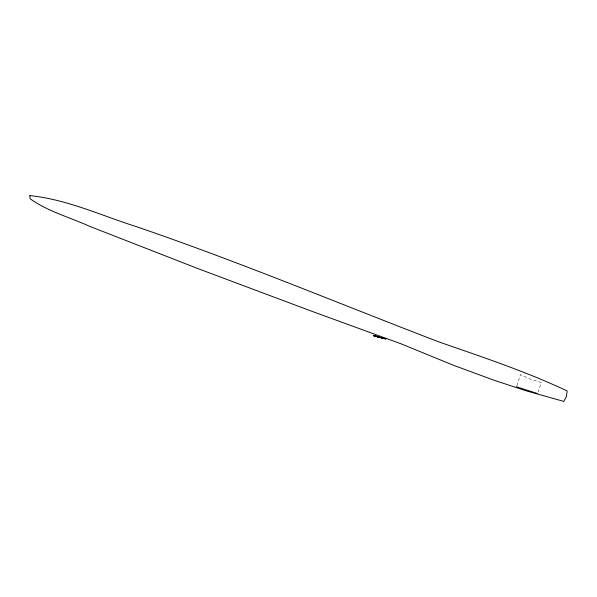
<?xml version="1.0" encoding="UTF-8"?>
<svg xmlns="http://www.w3.org/2000/svg" width="597" height="597" viewBox="0 0 597 597"><rect width="100%" height="100%" fill="white"/><g stroke="black" fill="none" stroke-linecap="round" stroke-linejoin="round"><path stroke-width="0.45" stroke-dasharray="2.98 2.24" d="M516.763 385.916L520.45 374.662L530.375 379.125L541.233 382.498L538.128 392.02"/><path stroke-width="0.9" d="M381.438 337.686C385.58 338.999 378.438 336.805 382.684 338.118M380.476 337.447L381.282 337.753L375.02 336.007L378.632 337.029L375.841 336.23L376.416 336.477M382.267 338.006L381.199 337.656M381.125 337.701L378.498 336.984M516.48 386.781L537.613 393.61M373.879 335.671L374.901 336.051L373.319 335.566L374.401 335.842M384.483 338.589L384.013 338.357L385.975 338.999L382.916 338.036L383.849 338.342M377.625 336.805C378.035 336.924 375.991 336.201 378.102 336.842M385.289 338.805L382.035 337.909L383.796 338.402L383.431 338.298M378.565 336.947L379.968 337.402L378.714 336.999M377.08 336.551L377.237 336.633M374.655 335.969L374.073 335.835M375.132 336.044L374.282 335.857M379.692 337.342L378.908 337.089L380.259 337.432M383.99 338.409L384.341 338.499M380.199 337.462L381.64 337.835M379.55 337.298L379.132 337.163M375.797 336.275L377.14 336.559M382.908 338.066L384.752 338.648M376.125 336.312L376.894 336.507L375.744 336.238M376.073 336.372L377.505 336.775M373.991 335.76L375.088 336.081M377.535 336.671L378.013 336.82M376.185 336.342L376.685 336.514M374.312 335.827L374.804 335.992M29.865 195.615L30.081 198.697C47.924 211.502 69.603 217.241 89.386 226.226L197.51 268.434L311.492 311.164L400.908 343.768L453.436 365.26L494.01 380.229L526.054 390.781L563.777 401.4L566.456 396.468L567.15 390.983C525.614 371.334 481.883 356.909 438.556 341.797C339.171 303.634 240.86 262.546 140.116 227.935L136.519 226.688C101.356 215.554 66.924 199.383 29.865 195.615M382.304 337.909L382.259 337.909"/></g></svg>
